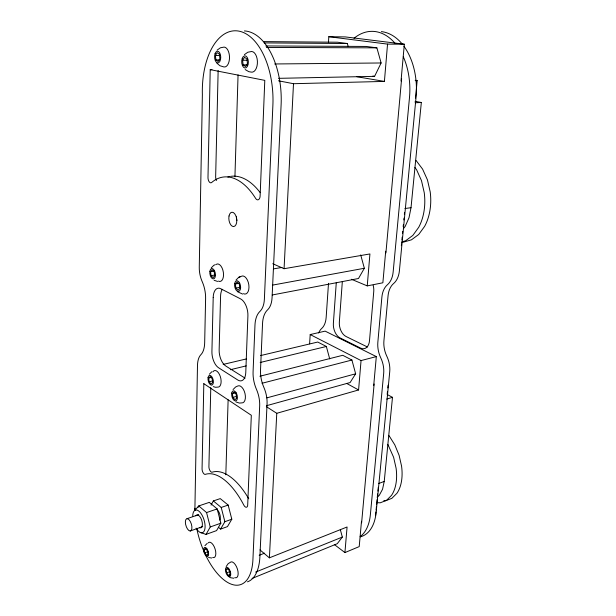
<?xml version="1.0" encoding="UTF-8"?>
<svg xmlns="http://www.w3.org/2000/svg" width="616" height="616" viewBox="0 0 616 616"><rect width="100%" height="100%" fill="white"/><g stroke="black" fill="none" stroke-linecap="round" stroke-linejoin="round"><path stroke-width="0.92" d="M194.879 510.264L197.482 365.534A19.442 9.71 76.8 0 1 200.7 354.893L201.116 354.446A20.782 10.272 78.1 0 0 204.674 342.696L205.605 298.598A21.167 10.618 79.5 0 0 202.533 282.405L201.84 280.765A18.28 9.448 80.2 0 1 199.268 267.228L202.371 94.687A64.865 35.227 87 0 1 238.107 30.992A64.865 35.227 87 0 1 272.888 105.128L264.38 299.191A20.074 11.08 79.3 0 1 260.337 310.98L259.536 311.812A23.508 13.144 77.6 0 0 254.97 325.156L253.076 371.925A23.1 12.636 75.8 0 0 256.271 388.896L256.641 389.766A21.144 11.134 75.5 0 1 259.675 405.844L252.937 559.405A53.831 25.087 72.1 0 1 235.512 585.169A53.831 25.087 72.1 0 1 205.575 555.001M210.218 69.639L207.992 177.4A4.582 2.402 83.6 0 0 209.201 181.805A4.582 2.402 83.6 0 0 211.712 182.451A68.884 37.183 81.2 0 1 255.609 198.36A4.882 2.749 83.3 0 0 258.466 199.669A4.882 2.749 83.3 0 0 260.121 196.004L264.795 80.365L210.218 69.639L211.989 69.616M210.78 387.626L208.916 466.62A4.035 1.925 73.9 0 0 209.987 470.632A4.035 1.925 73.9 0 0 212.212 472.179A61.8 29.191 72 0 1 248.741 498.798M218.149 70.486L215.654 176.684A4.551 2.418 83.7 0 0 216.501 180.488M225.818 474.782L228.128 399.807M234.927 176.831L238.061 74.913M385.708 251.228L382.867 282.783L367.244 285.886L369.923 253.946L284.068 268.715L293.501 83.707L278.486 80.804M361.492 521.259L359.213 546.608L344.929 552.575L347.077 526.988L269.392 557.842L276.769 413.298L266.343 406.629M309.609 343.851L310.195 334.557L325.148 331.131L376.314 356.595L373.696 385.647M328.459 42.358L328.813 36.706L345.268 36.914L404.335 44.221L401.024 80.996M328.505 283.306L326.157 317.463A18.942 11.411 78.1 0 1 321.768 328.405L321.629 328.536A19.165 11.658 76.3 0 0 318.665 332.994M336.282 282.636L333.372 323.361A11.742 7.307 77 0 0 340.032 337.891L360.553 348.079A12.051 7.677 76.2 0 0 369.492 340.779L373.743 291.599A12.281 7.985 78.8 0 0 373.142 285.247M342.342 281.481L339.347 322.014A11.689 7.33 77 0 0 346.007 336.475L366.574 346.569A11.989 7.708 76.2 0 0 367.621 346.985M276.769 413.298L358.589 389.959L361.053 360.576L310.195 334.557M293.501 83.707L384.407 81.412L387.541 44.106L404.335 44.221M385.909 252.984L401.617 78.686M361.623 522.799L374.135 383.984M401.347 245.722L401.532 243.813M401.894 240.001L402.171 237.137M402.541 233.325L402.718 231.416M403.18 226.65L403.357 224.74M403.819 219.974L403.996 218.072M404.365 214.252L404.55 212.351M415.492 98.144L417.171 80.588L415.292 80.28M375.56 515.677L375.922 511.888M376.106 509.994L376.468 506.213M376.653 504.319L377.108 499.591M377.285 497.697L377.647 493.917M377.916 491.075L378.286 487.295M387.187 394.425L387.449 391.645M387.803 387.934L388.072 385.154M377.3 497.027L379.271 495.333L382.551 489.25L384.238 481.435L392.492 397.335L387.556 394.694M403.38 228.69L405.159 226.48L408.993 217.802L411.018 207.692L421.336 102.487L415.068 101.317M278.54 78.34L374.597 76.353L381.111 62.978L376.892 47.848L366.274 46.446L265.827 45.954M226.188 566.528L228.151 563.663L230.076 562.493A8.354 3.85 71 0 1 237.437 569.099A8.354 3.85 71 0 1 234.765 577.615M197.882 507.607L198.775 505.928L209.332 502.363L217.179 508.916L220.851 523.192L216.578 530.599L206.06 534.395L200.262 532.486M211.049 505.12L213.344 500.947L220.251 498.613L228.159 505.066L231.809 519.219L227.466 526.611L220.582 529.09L218.457 527.265M206.06 534.395L210.249 526.965L220.851 523.192M360.699 254.916L364.349 268.268L358.497 278.501L272.272 294.979M220.582 529.09L224.879 521.69L231.809 519.219M215.407 55.525L217.148 52.645L219.411 54.216L219.912 58.674L218.156 61.531L215.916 59.952L215.407 55.525L219.889 55.509M259.883 376.237L342.758 355.301L351.921 360.037L355.64 373.796L350.111 382.544L266.628 405.675M242.604 60.268L244.514 57.296L246.947 58.936L247.447 63.571L245.522 66.528L243.104 64.865L242.604 60.268L247.162 60.237M340.34 529.629L342.319 537.067L337.275 543.697L252.036 578.455M211.242 267.891L213.837 265.288L215.138 264.757M210.564 271.702L212.15 269.77L214.222 271.795L214.691 275.768L213.09 277.693L211.034 275.66L210.564 271.702L214.291 271.094M204.92 545.668L207.238 543.366M236.051 280.01L238.746 277.315L240.956 276.499A9.178 5.005 79.6 0 1 248.81 284.731A9.178 5.005 79.6 0 1 243.435 293.701M235.389 283.991L237.121 282.02L239.339 284.153L239.809 288.273L238.061 290.221L235.859 288.08L235.389 283.991L239.609 283.245M194.641 510.479L198.775 505.928L206.56 512.574L210.249 526.965M233.056 389.551L235.635 386.979L237.761 385.993A8.801 4.589 75.7 0 1 244.999 393.532A8.801 4.589 75.7 0 1 241.688 402.895L239.378 403.08L235.92 401.909M209.348 374.22L211.85 371.725M208.701 378.047L210.218 376.522L212.197 378.74L212.651 382.49L211.119 383.991L209.147 381.774L208.701 378.047L211.388 377.385M386.448 500.431L391.507 495.372A40.964 24.709 70.4 0 0 396.08 468.145L393.601 457.234L387.857 444.421M232.417 393.539L234.065 392.007L236.182 394.348L236.629 398.221L234.973 399.73L232.871 397.382L232.417 393.539L236.067 392.585M217.109 50.135L220.374 47.809L222.8 47.34A9.971 5.274 88.1 0 1 229.483 56.395A9.971 5.274 88.1 0 1 223.939 66.952L219.943 65.75L216.809 63.125M244.375 54.67L247.786 52.244L250.258 51.752A10.349 5.706 88.5 0 1 257.403 61.2A10.349 5.706 88.5 0 1 251.313 72.126L248.802 71.664L245.168 69.562M204.304 549.472L205.706 548.563L207.53 551.035L207.954 554.415L206.545 555.316L204.728 552.837L204.304 549.472L206.814 548.54M226.149 569.4L227.658 568.522L229.606 571.124L230.03 574.605L228.505 575.467L226.573 572.865L226.149 569.4L227.851 568.73M255.594 572.11L342.319 537.067M228.505 575.467L230.207 574.79M226.573 572.865L229.968 571.525M259.197 555.278L264.572 553.176M206.545 555.316L208.216 554.685M204.728 552.837L208.069 551.59M238.746 277.315L240.155 276.792M378.648 483.514L384.238 481.435M190.205 531A6.391 2.826 73 0 0 190.375 521.637A6.391 2.826 73 0 0 185.362 521.86A6.391 2.826 73 0 0 190.205 531L202.718 526.572M187.064 518.672L198.699 514.668M213.344 500.947L221.213 507.461L228.159 505.066M206.56 512.574L217.179 508.916M386.74 399.068L392.492 397.335M402.025 241.826L405.598 240.787L412.835 235.42L418.718 227.304A45.184 30.785 84.2 0 0 424.247 192.708L421.475 180.596L416.593 169.731L414.938 167.537M266.859 397.859L355.64 373.796M232.871 397.382L236.513 396.427M361.053 360.576L376.314 356.595M262.031 383.275L351.921 360.037M209.147 381.774L212.736 380.888M230.361 369.715L246.2 365.881M260.183 362.493L326.357 346.477L329.706 358.912M223.169 364.426L246.585 358.882M260.63 355.563L317.756 342.042L326.357 346.477M272.842 285.054L364.349 268.268M235.859 288.08L240.071 287.318M273.481 268.884L281.989 267.429M211.034 275.66L214.761 275.029M404.912 208.531L411.018 207.692M415.045 102.772L421.336 102.487M415.276 80.634L417.171 80.588M243.104 64.865L247.663 64.826M274.667 63.964L381.111 62.978M215.916 59.952L219.489 59.929M266.351 47.44L376.892 47.848M264.156 42.912L347.355 43.52L348.117 46.254M263.556 41.603L337.468 42.219L347.355 43.52M383.83 500.639L385.577 500.723M376.692 502.625L380.188 502.818L391.861 498.336L396.943 493.277A40.772 24.794 70.3 0 0 401.57 466.15L399.099 455.301L394.81 444.86L389.019 435.627M211.735 558.019L208.547 557.526M328.813 36.706L387.541 44.106M233.849 578.247L230.546 577.723L228.775 576.599M372.857 76.061L374.597 76.353M356.941 76.738L384.407 81.412M217.594 281.443L214.122 280.288M242.65 294.071L237.768 291.876M213.267 386.602L215.446 387.279L217.718 387.125A8.493 4.289 76.5 0 0 220.366 376.676A8.493 4.289 76.5 0 0 212.882 371.879M351.436 279.271L367.244 285.886M272.765 263.725L284.068 268.715M346.885 383.537L358.589 389.959M245.106 378.162L225.779 366.012A12.851 6.668 77.2 0 1 219.15 349.988L220.582 296.08A13.136 6.961 79.1 0 1 222.26 289.327M334.319 544.529L344.929 552.575M259.967 549.903L269.392 557.842M415.977 160.36L422.584 169.107L427.458 179.903L430.214 191.961A44.953 30.854 84.3 0 1 424.624 226.38L418.718 234.465L411.465 239.816L403.403 242.157A47.555 32.602 84.5 0 1 401.563 242.25M221.213 507.461L224.879 521.69M216.016 264.518A8.863 4.651 80.2 0 1 223.362 272.349A8.863 4.651 80.2 0 1 218.457 281.135M217.109 509.663A6.26 2.926 72.6 0 1 219.95 514.791A6.26 2.926 72.6 0 1 219.797 520.135M204.774 553.276A53.831 25.087 72.1 0 1 196.789 528.613M194.879 510.025A53.831 25.087 72.1 0 1 194.918 508.254M247.463 581.827A53.553 25.287 72 0 0 259.906 556.664L267.067 403.811A21.021 11.211 75.4 0 0 264.056 387.818L263.687 386.956A22.961 12.713 75.8 0 1 260.514 370.077L262.539 323.546A23.37 13.229 77.6 0 1 267.167 310.272L267.975 309.44A19.958 11.157 79.3 0 0 272.064 297.705L281.112 104.782A64.464 35.428 87.1 0 0 244.39 30.931M227.843 177A68.484 37.43 81.2 0 1 229.66 176.546M230.584 176.376A68.484 37.43 81.2 0 1 260.121 192.562M236.929 220.497A7.161 3.927 82.3 0 1 236.505 216.84M360.252 536.867A48.849 28.051 70.2 0 0 376.145 512.35L389.728 371.779A20.082 12.898 74.5 0 0 386.933 356.479L386.725 356.04A20.744 13.806 75 0 1 383.922 340.74L388.049 295.857A21.09 14.337 77.6 0 1 393.516 283.591L393.809 283.345A20.852 13.983 80 0 0 399.399 270.809L416.039 97.451A57.904 38.046 -89.7 0 0 403.919 46.239M381.389 31.616A57.904 38.046 -89.7 0 1 402.225 44.044M354 38.292A58.22 37.953 -89.9 0 1 395.01 43.297M403.318 56.78A58.22 37.953 -89.9 0 1 409.471 97.713L393.154 272.002A20.967 13.945 80 0 1 387.603 284.592L387.318 284.838A21.206 14.291 77.6 0 0 381.882 297.158L377.847 342.257A20.859 13.76 75 0 0 380.665 357.634L380.873 358.081A20.182 12.859 74.6 0 1 383.683 373.45L370.378 514.622A49.08 27.936 70.3 0 1 360.168 536.582M208.216 542.881A8.054 3.634 71.9 0 1 215.123 549.079A8.054 3.634 71.9 0 1 212.697 557.48M192.731 516.015A11.843 5.344 72.8 0 1 200.007 512.219A11.843 5.344 72.8 0 1 204.774 529.49A11.843 5.344 72.8 0 1 196.088 528.151M195.865 515.846A6.768 3.049 72.8 0 1 201.748 520.351A6.768 3.049 72.8 0 1 199.661 527.735M203.819 383.668L202.063 468.753A4.058 1.91 74 0 0 203.134 472.788A4.058 1.91 74 0 0 205.351 474.343A62.124 28.96 72.1 0 1 243.782 505.058A4.335 2.141 72.3 0 0 246.269 507.253A4.335 2.141 72.3 0 0 247.694 505.005L251.32 415.284L203.819 383.668M213.205 297.443L211.919 351.62A12.921 6.622 77.2 0 0 218.549 367.737L237.784 380.003A13.29 6.992 76.6 0 0 245.776 372.48L247.909 315.839A13.59 7.315 78.6 0 0 240.625 298.914L220.69 288.704A13.213 6.915 79.1 0 0 213.205 297.443M209.894 271.302A5.236 2.718 80.1 0 0 213.382 278.902A5.236 2.718 80.1 0 0 214.614 270.978A5.236 2.718 80.1 0 0 209.894 271.302M234.673 283.56A5.421 2.926 79.6 0 0 238.369 291.476A5.421 2.926 79.6 0 0 239.77 283.329A5.421 2.926 79.6 0 0 234.673 283.56M215.076 53.661A5.891 3.08 88 0 0 217.517 62.94A5.891 3.08 88 0 0 220.412 54.647A5.891 3.08 88 0 0 215.076 53.661M242.257 58.328A6.114 3.342 88.4 0 0 244.814 67.983A6.114 3.342 88.4 0 0 248.032 59.398A6.114 3.342 88.4 0 0 242.257 58.328M229.021 216A7.207 3.904 82.2 0 0 233.61 226.557A7.207 3.904 82.2 0 0 235.797 215.639A7.207 3.904 82.2 0 0 229.021 216M203.642 550.073A4.751 2.125 72 0 0 207.515 556.487A4.751 2.125 72 0 0 207.238 549.264A4.751 2.125 72 0 0 203.642 550.073M225.441 569.993A4.936 2.248 71.1 0 0 229.537 576.707A4.936 2.248 71.1 0 0 229.306 569.3A4.936 2.248 71.1 0 0 225.441 569.993M208.062 377.562A5.013 2.502 76.5 0 0 211.404 385.162A5.013 2.502 76.5 0 0 212.574 378.055A5.013 2.502 76.5 0 0 208.062 377.562M231.739 393.023A5.197 2.68 75.7 0 0 235.266 400.931A5.197 2.68 75.7 0 0 236.598 393.655A5.197 2.68 75.7 0 0 231.739 393.023"/></g></svg>
